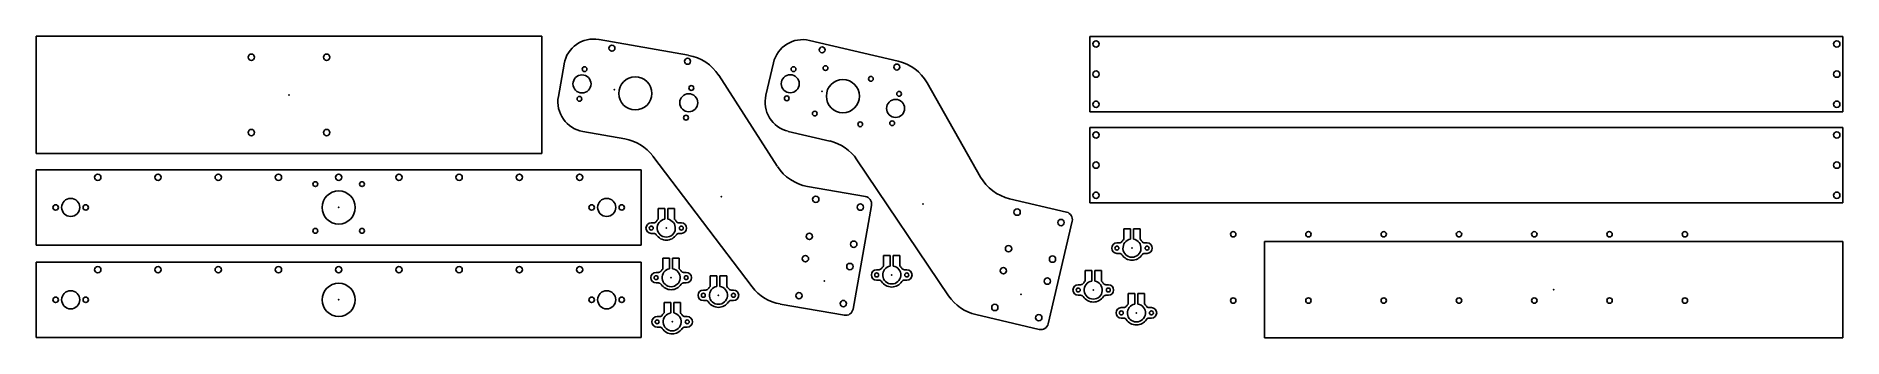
# Model space of a CAD drawing. Header units: millimetres. Extents: x -1396 to -196, y 394 to 594.
import ezdxf

# ---------------------------------------------------------------- set-up
doc = ezdxf.new("R2010")
doc.units = ezdxf.units.MM
doc.header["$PDSIZE"] = -1

msp = doc.modelspace()

# ---------------------------------------------------------------- linework, layer by layer
at = {"color": 7, "linetype": 'Continuous'}
for p, q in [((-1396.5, 516.3), (-1396.5, 594.3)), ((-1396.5, 594.3), (-1060.5, 594.3)), ((-1060.5, 516.3), (-1060.5, 594.3)), ((-1022.6, 592.1), (-963.1, 581.6)), ((-882.7, 591.5), (-823.9, 577.7)), ((-696.5, 594.1), (-196.5, 594.1)), ((-696.5, 594.1), (-696.5, 544.1)), ((-196.5, 594.1), (-196.5, 544.1)), ((-911.8, 555.2), (-906.8, 576.6)), ((-1049.6, 554.2), (-1045.8, 575.8)), ((-943.1, 568.3), (-904.2, 507.9)), ((-804.7, 563.3), (-769.2, 500.8)), ((-696.5, 544.1), (-196.5, 544.1)), ((-1033.4, 531), (-1005.5, 526.1)), ((-896.9, 531.1), (-869.4, 524.7)), ((-696.5, 533.7), (-196.5, 533.7)), ((-696.5, 533.7), (-696.5, 483.7)), ((-196.5, 533.7), (-196.5, 483.7)), ((-1396.5, 516.3), (-1060.5, 516.3)), ((-1396.5, 455.6), (-1396.5, 505.6)), ((-1396.5, 505.6), (-994.5, 505.6)), ((-994.5, 455.6), (-994.5, 505.6)), ((-986.8, 514.7), (-920.9, 427.9)), ((-851.4, 512.3), (-790.4, 421.9)), ((-845.7, 487.8), (-884.1, 494.6)), ((-853.8, 413.1), (-841.7, 482)), ((-712, 477.5), (-750, 486.4)), ((-696.5, 483.7), (-196.5, 483.7)), ((-987.9, 470.4), (-986.3, 470.4)), ((-978.9, 479.8), (-983.4, 479.8)), ((-983.4, 472.8), (-983.4, 479.8)), ((-983.3, 472.8), (-983.4, 472.8)), ((-978.9, 479.8), (-978.9, 472.8)), ((-976.9, 479.8), (-976.9, 472.8)), ((-976.9, 479.8), (-972.5, 479.8)), ((-972.5, 479.8), (-972.5, 472.7)), ((-969.6, 470.4), (-967.9, 470.4)), ((-724.3, 403.3), (-708.3, 471.5)), ((-987.9, 463.4), (-986.3, 463.4)), ((-969.6, 463.4), (-967.9, 463.4)), ((-678.6, 457.1), (-677, 457.1)), ((-669.6, 466.5), (-674.1, 466.5)), ((-674.1, 459.5), (-674.1, 466.5)), ((-674, 459.5), (-674.1, 459.5)), ((-669.6, 466.5), (-669.6, 459.5)), ((-667.6, 466.5), (-667.6, 459.5)), ((-667.6, 466.5), (-663.2, 466.5)), ((-663.2, 466.5), (-663.2, 459.4)), ((-660.3, 457.1), (-658.6, 457.1)), ((-580.5, 394.1), (-580.5, 458.1)), ((-580.5, 458.1), (-196.5, 458.1)), ((-196.5, 394.1), (-196.5, 458.1)), ((-1396.5, 455.6), (-994.5, 455.6)), ((-1396.5, 394.3), (-1396.5, 444.3)), ((-1396.5, 444.3), (-994.5, 444.3)), ((-994.5, 394.3), (-994.5, 444.3)), ((-975.7, 446.9), (-980.2, 446.9)), ((-980.2, 439.9), (-980.2, 446.9)), ((-975.7, 446.9), (-975.7, 439.9)), ((-973.7, 446.9), (-973.7, 439.9)), ((-973.7, 446.9), (-969.3, 446.9)), ((-969.3, 446.9), (-969.3, 439.8)), ((-829.2, 448.7), (-833.6, 448.7)), ((-833.6, 441.7), (-833.6, 448.7)), ((-829.2, 448.7), (-829.2, 441.7)), ((-827.2, 448.7), (-827.2, 441.7)), ((-827.2, 448.7), (-822.7, 448.7)), ((-822.7, 448.7), (-822.7, 441.6)), ((-678.6, 450.1), (-677, 450.1)), ((-660.3, 450.1), (-658.6, 450.1)), ((-984.7, 437.5), (-983.1, 437.5)), ((-980.1, 439.9), (-980.2, 439.9)), ((-966.4, 437.5), (-964.7, 437.5)), ((-944.3, 435.2), (-948.7, 435.2)), ((-948.7, 428.2), (-948.7, 435.2)), ((-944.3, 435.2), (-944.3, 428.2)), ((-942.3, 435.2), (-942.3, 428.2)), ((-942.3, 435.2), (-937.8, 435.2)), ((-937.8, 435.2), (-937.8, 428.2)), ((-838.2, 439.3), (-836.5, 439.3)), ((-838.2, 432.3), (-836.5, 432.3)), ((-833.5, 441.7), (-833.6, 441.7)), ((-819.8, 439.3), (-818.2, 439.3)), ((-819.8, 432.3), (-818.2, 432.3)), ((-695.3, 438.7), (-699.8, 438.7)), ((-699.8, 431.7), (-699.8, 438.7)), ((-695.3, 438.7), (-695.3, 431.7)), ((-693.3, 438.7), (-693.3, 431.7)), ((-693.3, 438.7), (-688.9, 438.7)), ((-688.9, 438.7), (-688.9, 431.7)), ((-984.7, 430.5), (-983.1, 430.5)), ((-966.4, 430.5), (-964.7, 430.5)), ((-953.3, 425.8), (-951.6, 425.8)), ((-948.7, 428.2), (-948.7, 428.2)), ((-934.9, 425.8), (-933.3, 425.8)), ((-704.3, 429.3), (-702.7, 429.3)), ((-704.3, 422.3), (-702.7, 422.3)), ((-699.7, 431.7), (-699.8, 431.7)), ((-686, 429.3), (-684.3, 429.3)), ((-686, 422.3), (-684.3, 422.3)), ((-666.7, 423.5), (-671.2, 423.5)), ((-671.2, 416.5), (-671.2, 423.5)), ((-666.7, 423.5), (-666.7, 416.5)), ((-664.7, 423.5), (-664.7, 416.5)), ((-664.7, 423.5), (-660.3, 423.5)), ((-660.3, 423.5), (-660.3, 416.5)), ((-984, 408.2), (-982.3, 408.2)), ((-975, 417.6), (-979.4, 417.6)), ((-979.4, 410.6), (-979.4, 417.6)), ((-979.3, 410.6), (-979.4, 410.6)), ((-975, 417.6), (-975, 410.6)), ((-973, 417.6), (-973, 410.6)), ((-973, 417.6), (-968.5, 417.6)), ((-968.5, 417.6), (-968.5, 410.5)), ((-965.6, 408.2), (-964, 408.2)), ((-953.3, 418.8), (-951.6, 418.8)), ((-934.9, 418.8), (-933.3, 418.8)), ((-859.6, 409), (-902.2, 416.5)), ((-730.3, 399.6), (-772.4, 409.5)), ((-675.7, 414.1), (-674.1, 414.1)), ((-671.1, 416.5), (-671.2, 416.5)), ((-657.4, 414.1), (-655.7, 414.1)), ((-984, 401.2), (-982.3, 401.2)), ((-965.6, 401.2), (-964, 401.2)), ((-675.7, 407.1), (-674.1, 407.1)), ((-657.4, 407.1), (-655.7, 407.1)), ((-1396.5, 394.3), (-994.5, 394.3)), ((-580.5, 394.1), (-196.5, 394.1))]:
    msp.add_line(p, q, dxfattribs=at)
for centre, radius in [((-1014, 586.3), 2), ((-692.5, 589.1), 2.1), ((-200.5, 589.1), 2.1), ((-1253.5, 580.3), 2.1), ((-1203.5, 580.3), 2.1), ((-963.8, 577.6), 2), ((-874.4, 585.2), 2), ((-1033.9, 562.6), 6), ((-1032.2, 572.4), 1.6), ((-998.5, 556.3), 11), ((-895.6, 562.7), 6), ((-893.4, 572.4), 1.6), ((-872.2, 573.1), 1.6), ((-860.6, 554.5), 11), ((-842, 566), 1.6), ((-824.8, 573.8), 2), ((-692.5, 569.1), 2.1), ((-200.5, 569.1), 2.1), ((-1035.6, 552.7), 1.6), ((-963, 550.1), 6), ((-961.3, 559.9), 1.6), ((-897.9, 553), 1.6), ((-825.6, 546.3), 6), ((-823.3, 556), 1.6), ((-964.8, 540.2), 1.6), ((-879.3, 542.9), 1.6), ((-692.5, 549.1), 2.1), ((-200.5, 549.1), 2.1), ((-1253.5, 530.3), 2.1), ((-1203.5, 530.3), 2.1), ((-849.1, 535.8), 1.6), ((-827.9, 536.5), 1.6), ((-692.5, 528.7), 2.1), ((-200.5, 528.7), 2.1), ((-692.5, 508.7), 2.1), ((-200.5, 508.7), 2.1), ((-1355.5, 500.6), 2.1), ((-1315.5, 500.6), 2.1), ((-1275.5, 500.6), 2.1), ((-1235.5, 500.6), 2.1), ((-1211, 496.1), 1.6), ((-1195.5, 500.6), 2.1), ((-1180, 496.1), 1.6), ((-1155.5, 500.6), 2.1), ((-1115.5, 500.6), 2.1), ((-1075.5, 500.6), 2.1), ((-1035.5, 500.6), 2.1), ((-1383.5, 480.6), 1.8), ((-1373.5, 480.6), 6), ((-1363.5, 480.6), 1.8), ((-1195.5, 480.6), 11), ((-1027.5, 480.6), 1.8), ((-1017.5, 480.6), 6), ((-1007.5, 480.6), 1.8), ((-878.6, 486), 2.1), ((-849, 480.8), 2.1), ((-692.5, 488.7), 2.1), ((-200.5, 488.7), 2.1), ((-987.9, 466.9), 1.3), ((-967.9, 466.9), 1.3), ((-744.9, 477.5), 2.1), ((-715.7, 470.6), 2.1), ((-1211, 465.1), 1.6), ((-1180, 465.1), 1.6), ((-882.9, 461.4), 2.1), ((-853.4, 456.2), 2.1), ((-601.4, 462.8), 1.8), ((-551.4, 462.8), 1.8), ((-501.4, 462.8), 1.8), ((-451.4, 462.8), 1.8), ((-401.4, 462.8), 1.8), ((-351.4, 462.8), 1.8), ((-301.4, 462.8), 1.8), ((-885.5, 446.6), 2.1), ((-750.6, 453.2), 2.1), ((-721.4, 446.3), 2.1), ((-678.6, 453.6), 1.3), ((-658.6, 453.6), 1.3), ((-1355.5, 439.3), 2.1), ((-1315.5, 439.3), 2.1), ((-1275.5, 439.3), 2.1), ((-1235.5, 439.3), 2.1), ((-1195.5, 439.3), 2.1), ((-1155.5, 439.3), 2.1), ((-1115.5, 439.3), 2.1), ((-1075.5, 439.3), 2.1), ((-1035.5, 439.3), 2.1), ((-984.7, 434), 1.3), ((-964.7, 434), 1.3), ((-856, 441.4), 2.1), ((-838.2, 435.8), 1.3), ((-818.2, 435.8), 1.3), ((-754, 438.6), 2.1), ((-724.8, 431.7), 2.1), ((-1383.5, 419.3), 1.8), ((-1373.5, 419.3), 6), ((-1363.5, 419.3), 1.8), ((-1195.5, 419.3), 11), ((-1027.5, 419.3), 1.8), ((-1017.5, 419.3), 6), ((-1007.5, 419.3), 1.8), ((-953.3, 422.3), 1.3), ((-933.3, 422.3), 1.3), ((-889.8, 422), 2.1), ((-704.3, 425.8), 1.3), ((-684.3, 425.8), 1.3), ((-601.4, 418.8), 1.8), ((-551.4, 418.8), 1.8), ((-501.4, 418.8), 1.8), ((-451.4, 418.8), 1.8), ((-401.4, 418.8), 1.8), ((-351.4, 418.8), 1.8), ((-301.4, 418.8), 1.8), ((-860.3, 416.8), 2.1), ((-759.7, 414.2), 2.1), ((-730.5, 407.4), 2.1), ((-675.7, 410.6), 1.3), ((-655.7, 410.6), 1.3), ((-984, 404.7), 1.3), ((-964, 404.7), 1.3)]:
    msp.add_circle(centre, radius, dxfattribs=at)
for centre, radius, start, end in [((-1026.1, 572.4), 20, 80.0169, 170.0169), ((-887.3, 572), 20, 76.7934, 166.7934), ((-968.3, 552), 30, 32.7857, 80.0169), ((-830.8, 548.5), 30, 29.5622, 76.7934), ((-1029.9, 550.7), 20, 170.0169, 260.0169), ((-892.3, 550.6), 20, 166.7934, 256.7934), ((-1010.7, 496.6), 30, 37.2341, 80.0169), ((-876.2, 495.5), 30, 34.0107, 76.7934), ((-878.9, 524.1), 30, 212.7857, 260.0169), ((-743.1, 515.6), 30, 209.5622, 256.7934), ((-846.6, 482.9), 5, 350.0169, 80.0169), ((-987.9, 466.9), 3.5, 90, 270), ((-986.3, 472.4), 2, 270, 326.633), ((-977.9, 466.9), 8, 132.3103, 146.633), ((-977.9, 466.9), 6, 99.5941, 80.4059), ((-977.9, 466.9), 8, 33.367, 47.1097), ((-969.6, 472.4), 2, 213.367, 270), ((-967.9, 466.9), 3.5, 270, 90), ((-713.2, 472.6), 5, 346.7934, 76.7934), ((-986.3, 461.4), 2, 33.367, 90), ((-977.9, 466.9), 8, 213.367, 326.633), ((-969.6, 461.4), 2, 90, 146.633), ((-678.6, 453.6), 3.5, 90, 270), ((-677, 459.1), 2, 270, 326.633), ((-668.6, 453.6), 8, 132.3103, 146.633), ((-668.6, 453.6), 6, 99.5941, 80.4059), ((-668.6, 453.6), 8, 33.367, 47.1097), ((-660.3, 459.1), 2, 213.367, 270), ((-658.6, 453.6), 3.5, 270, 90), ((-677, 448.1), 2, 33.367, 90), ((-668.6, 453.6), 8, 213.367, 326.633), ((-660.3, 448.1), 2, 90, 146.633), ((-984.7, 434), 3.5, 90, 270), ((-983.1, 439.5), 2, 270, 326.633), ((-974.7, 434), 8, 132.3103, 146.633), ((-974.7, 434), 6, 99.5941, 80.4059), ((-974.7, 434), 8, 33.367, 47.1097), ((-966.4, 439.5), 2, 213.367, 270), ((-964.7, 434), 3.5, 270, 90), ((-838.2, 435.8), 3.5, 90, 270), ((-836.5, 441.3), 2, 270, 326.633), ((-836.5, 430.3), 2, 33.367, 90), ((-828.2, 435.8), 8, 132.3103, 146.633), ((-828.2, 435.8), 6, 99.5941, 80.4059), ((-828.2, 435.8), 8, 33.367, 47.1097), ((-819.8, 441.3), 2, 213.367, 270), ((-819.8, 430.3), 2, 90, 146.633), ((-818.2, 435.8), 3.5, 270, 90), ((-983.1, 428.5), 2, 33.367, 90), ((-974.7, 434), 8, 213.367, 326.633), ((-966.4, 428.5), 2, 90, 146.633), ((-953.3, 422.3), 3.5, 90, 270), ((-951.6, 427.8), 2, 270, 326.633), ((-943.3, 422.3), 8, 132.3103, 146.633), ((-943.3, 422.3), 6, 99.5941, 80.4059), ((-943.3, 422.3), 8, 33.367, 47.1097), ((-934.9, 427.8), 2, 213.367, 270), ((-933.3, 422.3), 3.5, 270, 90), ((-897, 446.1), 30, 217.2341, 260.0169), ((-828.2, 435.8), 8, 213.367, 326.633), ((-765.5, 438.7), 30, 214.0107, 256.7934), ((-704.3, 425.8), 3.5, 90, 270), ((-702.7, 431.3), 2, 270, 326.633), ((-702.7, 420.3), 2, 33.367, 90), ((-694.3, 425.8), 8, 132.3103, 146.633), ((-694.3, 425.8), 8, 213.367, 326.633), ((-694.3, 425.8), 6, 99.5941, 80.4059), ((-694.3, 425.8), 8, 33.367, 47.1097), ((-686, 431.3), 2, 213.367, 270), ((-686, 420.3), 2, 90, 146.633), ((-684.3, 425.8), 3.5, 270, 90), ((-984, 404.7), 3.5, 90, 270), ((-982.3, 410.2), 2, 270, 326.633), ((-974, 404.7), 8, 132.3103, 146.633), ((-974, 404.7), 6, 99.5941, 80.4059), ((-974, 404.7), 8, 33.367, 47.1097), ((-965.6, 410.2), 2, 213.367, 270), ((-964, 404.7), 3.5, 270, 90), ((-951.6, 416.8), 2, 33.367, 90), ((-943.3, 422.3), 8, 213.367, 326.633), ((-934.9, 416.8), 2, 90, 146.633), ((-858.8, 414), 5, 260.0169, 350.0169), ((-675.7, 410.6), 3.5, 90, 270), ((-674.1, 416.1), 2, 270, 326.633), ((-665.7, 410.6), 8, 132.3103, 146.633), ((-665.7, 410.6), 6, 99.5941, 80.4059), ((-665.7, 410.6), 8, 33.367, 47.1097), ((-657.4, 416.1), 2, 213.367, 270), ((-655.7, 410.6), 3.5, 270, 90), ((-982.3, 399.2), 2, 33.367, 90), ((-974, 404.7), 8, 213.367, 326.633), ((-965.6, 399.2), 2, 90, 146.633), ((-729.1, 404.5), 5, 256.7934, 346.7934), ((-674.1, 405.1), 2, 33.367, 90), ((-665.7, 410.6), 8, 213.367, 326.633), ((-657.4, 405.1), 2, 90, 146.633)]:
    msp.add_arc(centre, radius, start, end, dxfattribs=at)
for p in [(-1228.5, 555.3), (-1228.5, 555.3), (-1012.4, 558.8), (-874.4, 557.7), (-1195.5, 480.6), (-941.4, 487.8), (-807.5, 482.9), (-977.9, 466.9), (-668.6, 453.6), (-974.7, 434), (-828.2, 435.8), (-943.3, 422.3), (-872.9, 431.7), (-742.3, 423), (-694.3, 425.8), (-388.5, 426.1), (-1195.5, 419.3), (-665.7, 410.6), (-974, 404.7)]:
    msp.add_point(p, dxfattribs=at)

doc.saveas('drawing.dxf')
